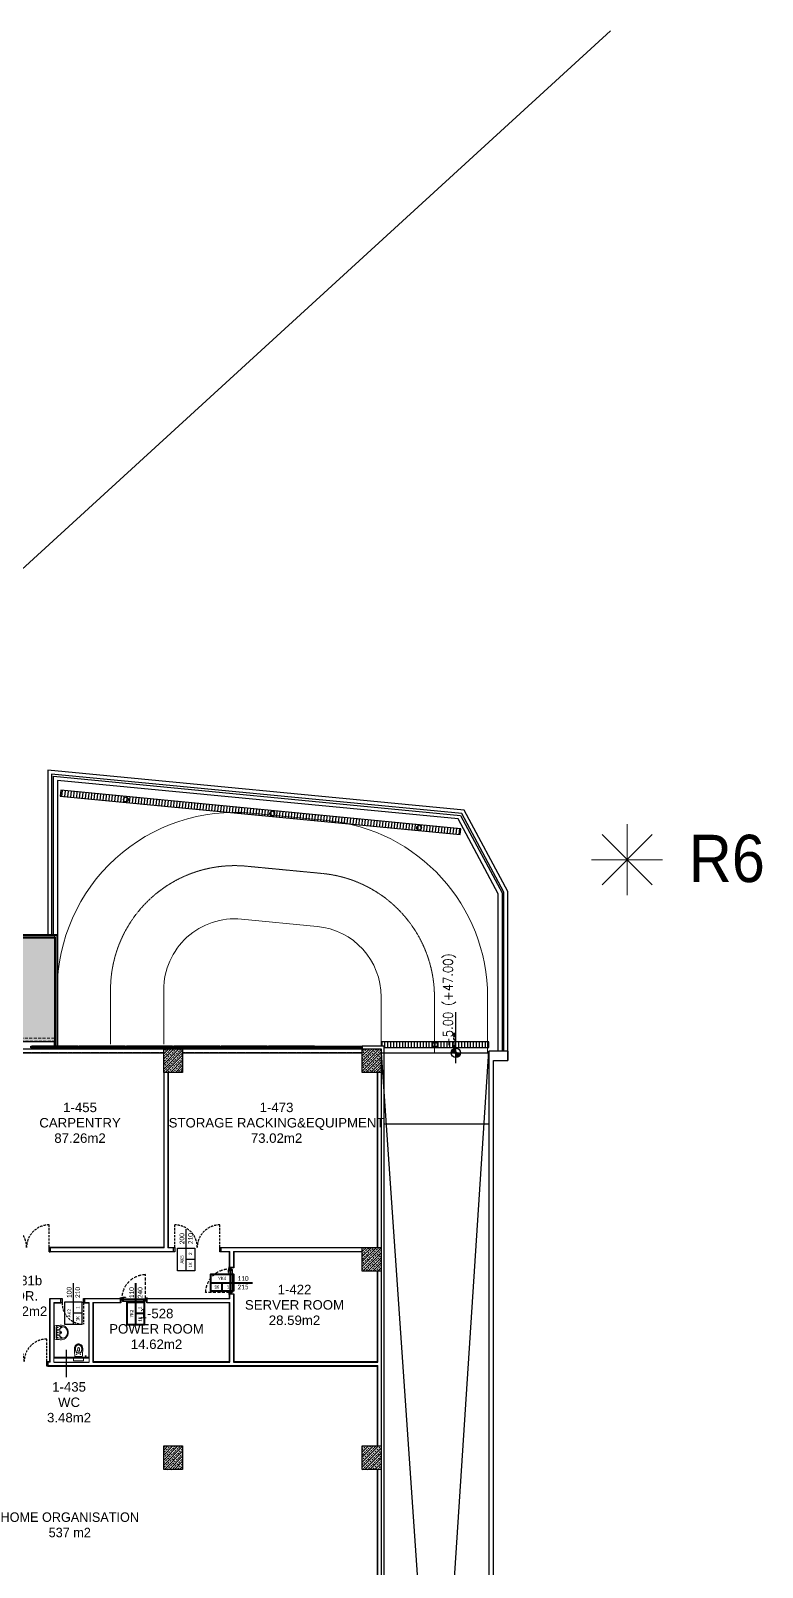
# Model space of a CAD drawing. Header units: metres. Extents: x -11418 to 773, y -8631 to 3561.
# Drawn here: x -2321 to 773, y -2939 to 3561 of the extents above; entities that cross this region are included whole.
import ezdxf
from ezdxf.enums import TextEntityAlignment as Align

# ---------------------------------------------------------------- set-up
doc = ezdxf.new("R2010")
doc.units = ezdxf.units.M
doc.header["$LTSCALE"] = 0.01
doc.header["$MEASUREMENT"] = 0
doc.linetypes.add('HIDDEN', pattern=[9.525, 6.35, -3.175])
doc.linetypes.add('HIDDEN2', pattern=[0.1875, 0.125, -0.0625])
doc.layers.get('0').update_dxf_attribs({"color": 30, "lineweight": 0})
for name, color, linetype, lineweight in [('Ag-040', 2, 'Continuous', 20), ('AG-DOOR-NOTATION-FIRE', 1, 'Continuous', 40), ('AG-ELEV-03', 9, 'Continuous', 20), ('AG-FURNITURE', 9, 'Continuous', 9), ('AG-Notation_Slope', 255, 'Continuous', 9), ('AG-Steel-Hidden', 197, 'HIDDEN2', 20), ('AG-Wall', 4, 'Continuous', 20), ('AG-WALL-GYP-GREEN', 83, 'Continuous', 20), ('AI-040', 2, 'Continuous', 20), ('AI-040 @ 250', 2, 'Continuous', 20), ('Cephe Duvarı', 3, 'Continuous', 30), ('R6', 4, 'Continuous', 0)]:
    doc.layers.add(name, color=color, linetype=linetype, lineweight=lineweight)
for name, color, linetype in [('AG-DOOR', 2, 'Continuous'), ('AG-DOOR-NOTATION-WOODDEN', 60, 'Continuous'), ('AG-DOOR-OPENING', 9, 'HIDDEN'), ('AG-ELEV-02', 152, 'Continuous'), ('AG-HATCH', 9, 'Continuous'), ('AG-HIDDEN', 9, 'HIDDEN'), ('AG-PLASTER', 73, 'Continuous'), ('AG-STAIR', 3, 'Continuous'), ('AI-120', 4, 'Continuous'), ('AR-02', 152, 'Continuous'), ('AR-STEEL', 122, 'Continuous'), ('GOR2', 152, 'Continuous'), ('V-0_Hatch_Concrete', 252, 'Continuous'), ('V-0_Notation_Level_200', 2, 'Continuous'), ('V-0_Notation_Level_200 @ 1', 2, 'Continuous'), ('V-0_Notation_Level_200 @ 10', 2, 'Continuous'), ('V-0_Notation_Level_200 @ 50', 2, 'Continuous'), ('V-2_Column', 160, 'Continuous'), ('V-2_Stair', 100, 'Continuous')]:
    doc.layers.add(name, color=color, linetype=linetype)
doc.styles.add('ARIAL', font='arial.ttf', dxfattribs={"width": 0.9})
doc.styles.add('ARIAL-ING', font='arial.ttf')
doc.styles.add('CALIBRI LIGHT', font='calibril.ttf')
doc.styles.add('IIS IKEA SANS', font='')
doc.styles.add('KOT', font='simplex.shx', dxfattribs={"width": 0.9})
doc.styles.get('IIS IKEA SANS').set_extended_font_data('IKEA Sans')

# ---------------------------------------------------------------- blocks, each defined once
blk = doc.blocks.new('150714_ARSA$0$KOLON 80X120')
at = {"layer": 'V-0_Hatch_Concrete'}
h = blk.add_hatch(dxfattribs=at)
h.set_pattern_fill('ANSI33', color=256, scale=60)
h.set_pattern_definition([(45, (-19036.79, -4512.143), (-10.606602, 10.606602), []), (45, (-19026.183, -4512.143), (-10.606602, 10.606602), [7.5, -3.75])])
h.paths.add_polyline_path([(0, 100), (80, 100), (80, 0), (0, 0)])
at = {"layer": 'V-2_Column'}
blk.add_lwpolyline([(0, 100), (80, 100), (80, 0), (0, 0), (0, 100)], dxfattribs=at)
blk = doc.blocks.new('*U23')
h = blk.add_hatch(color=256)
h.paths.add_polyline_path([(0, 0), (248, 0, 0.414214), (0, 248)])
h.paths.add_polyline_path([(0, -248), (0, 0), (-248, 0, 0.414214)])
for p, q in [((-547, 0), (2149, 0)), ((0, 503), (0, -536))]:
    blk.add_line(p, q)
blk.add_circle((0, 0), 248)
at = {"style": 'KOT', "width": 0.9}
blk.add_attdef('BITMIS-KOT', text='', height=400, dxfattribs=at).set_placement((319, 15), align=Align.BOTTOM_LEFT)
blk.add_attdef('KABA-KOT', text='', height=400, dxfattribs=at).set_placement((314, -177), align=Align.TOP_LEFT)
blk = doc.blocks.new('*U110')
at = {"layer": 'V-0_Notation_Level_200 @ 1'}
ref = blk.add_blockref('*U23', (-522.7, -762.9), dxfattribs=dict(at, xscale=0.0016, yscale=0.0016, zscale=0.0016, rotation=90))
ref.add_attrib('BITMIS-KOT', '-5.00 (+47.00)', dxfattribs={"layer": '0', "height": 0.8, "rotation": 90, "style": 'KOT', "width": 0.9}).set_placement((-522.7, -762.4), align=Align.BOTTOM_LEFT)
at = {"layer": 'V-0_Notation_Level_200 @ 10'}
ref = blk.add_blockref('*U23', (-522.7, -762.9), dxfattribs=dict(at, xscale=0.016, yscale=0.016, zscale=0.016, rotation=90))
ref.add_attrib('BITMIS-KOT', '-5.00 (+47.00)', dxfattribs={"layer": '0', "height": 8, "rotation": 90, "style": 'KOT', "width": 0.9}).set_placement((-522.9, -757.8), align=Align.BOTTOM_LEFT)
at = {"layer": 'V-0_Notation_Level_200 @ 50'}
ref = blk.add_blockref('*U23', (-522.7, -762.9), dxfattribs=dict(at, xscale=0.08, yscale=0.08, zscale=0.08, rotation=90))
ref.add_attrib('BITMIS-KOT', '-5.00 (+47.00)', dxfattribs={"layer": '0', "height": 40, "rotation": 90, "style": 'KOT', "width": 0.9}).set_placement((-523.9, -737.3), align=Align.BOTTOM_LEFT)
blk = doc.blocks.new('*U13')
at = {"style": 'ARIAL'}
for tag, p in [('NO', (1.68, 0.8)), ('MAHAL', (1.68, -1.8)), ('ALAN', (1.68, -4.4))]:
    blk.add_attdef(tag, text='', height=1.6, dxfattribs=at).set_placement(p, align=Align.MIDDLE_CENTER)
blk = doc.blocks.new('*U45')
for points in [[(2200, 0), (0, 0)], [(1600, -450), (1600, 0)]]:
    blk.add_lwpolyline(points)
blk.add_lwpolyline([(1000, -450), (2200, -450), (2200, 450), (1000, 450)], close=True)
at = {"style": 'CALIBRI LIGHT'}
for tag, height, p in [('GENİŞLİK', 250, (500, 225)), ('BULUNDUĞU.KAT', 175, (1600, 225)), ('YÜKSEKLİK', 250, (500, -225)), ('KAPI.KODU', 175, (1300, -225)), ('KATTAKİ.SAYISI', 175, (1900, -225))]:
    blk.add_attdef(tag, text='', height=height, dxfattribs=at).set_placement(p, align=Align.MIDDLE_CENTER)
blk = doc.blocks.new('KAPI-100')
at = {"layer": 'AG-DOOR', "ltscale": 0.3}
for points in [[(2, 0), (2, -5), (-17, -5), (-17, 0)], [(2, -95), (2, -100), (-17, -100), (-17, -95)]]:
    blk.add_lwpolyline(points, close=True, dxfattribs=at)
at = {"layer": 'AG-DOOR-OPENING', "ltscale": 150}
blk.add_lwpolyline([(2, -5), (92, -5)], dxfattribs=at)
blk.add_arc((2, -5), 90, 270, 360, dxfattribs=at)
blk = doc.blocks.new('KAPI-200')
at = {"layer": 'AG-DOOR', "ltscale": 0.3}
for points in [[(5, 0), (0, 0), (0, 19), (5, 19)], [(200, 0), (195, 0), (195, 19), (200, 19)]]:
    blk.add_lwpolyline(points, close=True, dxfattribs=at)
at = {"layer": 'AG-DOOR-OPENING', "ltscale": 150}
for points in [[(5, 19), (5, 114, -0.414214), (100, 19)], [(195, 19), (195, 114, 0.414214), (100, 19)]]:
    blk.add_lwpolyline(points, format="xyb", dxfattribs=at)
blk = doc.blocks.new('A$C32196F0F')
at = {"color": 122}
for p, q in [((11, 3.5), (10.5, 3.5)), ((10.5, 3.5), (10.5, 0.3)), ((15.2, 0), (10.8, 0)), ((11, 6.5), (11, 7.5)), ((15, 6.5), (15, 7.5)), ((15.5, 3.5), (15, 3.5)), ((15.5, 3.5), (15.5, 0.3)), ((15.5, 3), (101.5, 3)), ((15.5, 0.5), (101.5, 0.5)), ((101.5, 3.5), (102, 3.5)), ((101.5, 3.5), (101.5, 0.3)), ((101.8, 0), (106.2, 0)), ((102, 6.5), (102, 7.5)), ((106, 6.5), (106, 7.5)), ((106, 3.5), (106.5, 3.5)), ((106.5, 3.5), (106.5, 0.3))]:
    blk.add_line(p, q, dxfattribs=at)
at = {"linetype": 'HIDDEN2'}
for p, q in [((109.9, 12.8), (107.4, 12.8)), ((108.7, 11.6), (108.7, 14.1))]:
    blk.add_line(p, q, dxfattribs=at)
at = {"color": 122}
for points in [[(7, 4.3), (7, 13.8, 0.414214), (6.8, 14), (0.2, 14, 0.414214), (0, 13.8), (0, 12.5), (0.1, 12.5), (0.1, 13.8, -0.414214), (0.2, 13.9), (6.8, 13.9, -0.414214), (6.8, 13.8), (6.8, 4.3), (6.8, 4.3, -0.414214), (6.7, 4.2), (3.5, 4.2), (3.5, 4.2), (3.5, 4), (6.7, 4, 0.414214), (7, 4.3)], [(110, 4.3), (110, 13.8, -0.414214), (110.2, 14), (116.8, 14, -0.414214), (117, 13.8), (117, 12.5), (116.8, 12.5), (116.8, 13.8, 0.414214), (116.8, 13.9), (110.2, 13.9, 0.414214), (110.1, 13.8), (110.1, 4.3), (110.1, 4.3, 0.414214), (110.3, 4.2), (113.5, 4.2), (113.5, 4.2), (113.5, 4), (110.3, 4, -0.414214), (110, 4.3)]]:
    blk.add_lwpolyline(points, format="xyb", dxfattribs=at)
blk.add_lwpolyline([(110, 7.5), (7, 7.5), (7, 11.5), (110, 11.5)], close=True)
for points in [[(15, 6.5), (11, 6.5), (11, 1.5), (15, 1.5)], [(102, 6.5), (106, 6.5), (106, 1.5), (102, 1.5)]]:
    blk.add_lwpolyline(points, close=True, dxfattribs=at)
at = {"color": 253}
blk.add_lwpolyline([(12.2, 12), (12.2, 14.9, -0.414214), (15.2, 17.9), (23.7, 17.4, -0.502224), (24.2, 16.7), (23.9, 15.9), (23.9, 15.9), (15.2, 15.4, 0.414214), (14.2, 14.4), (14.2, 12)], format="xyb", dxfattribs=at)
at = {"linetype": 'HIDDEN2'}
for radius in [0.75, 0.5]:
    blk.add_circle((108.7, 12.8), radius, dxfattribs=at)
at = {"color": 122}
for centre, start, end in [((10.8, 0.3), 179.99999, 269.99999), ((15.2, 0.3), 269.99999, 359.99999), ((101.8, 0.3), 179.99999, 269.99999), ((106.2, 0.3), 269.99999, 359.99999)]:
    blk.add_arc(centre, 0.3, start, end, dxfattribs=at)
at = {"layer": 'AG-DOOR-OPENING', "color": 9, "linetype": 'HIDDEN', "ltscale": 200}
blk.add_line((108.7, 12.8), (108.7, 113.2), dxfattribs=at)
blk.add_arc((111.2, 9.8), 103.4, 91.38686, 179.17832, dxfattribs=at)
blk = doc.blocks.new('gomme-klozet')
for p, q in [((35, 306), (15, 306)), ((35, 296), (15, 296)), ((20, -156), (20, 158)), ((28, -156), (28, 158)), ((253, 1), (253, 12)), ((253, 1), (253, -11)), ((284, 42), (369, 40)), ((403, 5), (403, 1)), ((403, 1), (403, 5)), ((403, 1), (403, -3)), ((403, -3), (403, 1)), ((284, -41), (369, -38))]:
    blk.add_line(p, q)
for points in [[(-152, 211), (-152, -209), (-42, -209), (-42, 211)], [(0, 326), (0, 276), (15, 276), (15, 326)], [(35, 326), (35, 276), (50, 276), (50, 326)]]:
    blk.add_lwpolyline(points, close=True)
for centre, radius, start, end in [((453, -4824), 5000, 91.03182, 95.19398), ((120, 78), 7.5, 90, 270), ((120, 78), 7.5, 270, 90), ((290, 1), 130, 110.57991, 180), ((290, 1), 130, 180, 249.42009), ((289, 12), 110, 103.19326, 185.68241), ((289, -10), 110, 174.31759, 256.80674), ((350, -158), 300, 80.87192, 110.57991), ((283, 12), 30, 88.293, 180), ((350, -158), 290, 80.87192, 107.12731), ((373, -14), 190, 22.02431, 93.1129), ((368, 5), 35, 0, 88.293), ((373, -14), 144, 22.02431, 80.87192), ((373, -14), 154, 22.02431, 80.87192), ((410, 1), 104, 0, 22.02431), ((410, 1), 104, 337.97569, 0), ((410, 1), 114, 0, 22.02431), ((410, 1), 114, 337.97569, 0), ((410, 1), 150, 0, 22.02431), ((410, 1), 150, 337.97569, 0), ((453, 4825), 5000, 264.80602, 268.96818), ((120, -77), 7.5, 90, 270), ((120, -77), 7.5, 270, 90), ((350, 160), 300, 249.42009, 279.12808), ((283, -11), 30, 180, 271.707), ((350, 160), 290, 252.87269, 279.12808), ((373, 16), 190, 266.8871, 337.97569), ((368, -3), 35, 271.707, 0), ((373, 16), 144, 279.12808, 337.97569), ((373, 16), 154, 279.12808, 337.97569)]:
    blk.add_arc(centre, radius, start, end)
at = {"layer": 'AR-STEEL'}
for points in [[(-22, 251), (-42, 251), (-42, 211), (-22, 211)], [(-22, 251), (-42, 251), (-42, 211), (-22, 211)], [(-25, 249), (-41, 249), (-41, 213), (-25, 213)], [(-25, 249), (-41, 249), (-41, 213), (-25, 213)], [(-22, -209), (-42, -209), (-42, -249), (-22, -249)], [(-22, -209), (-42, -209), (-42, -249), (-22, -249)], [(-25, -211), (-41, -211), (-41, -247), (-25, -247)], [(-25, -211), (-41, -211), (-41, -247), (-25, -247)]]:
    blk.add_lwpolyline(points, close=True, dxfattribs=at)
blk = doc.blocks.new('A$C43686071')
for p, q in [((54, 61), (38.8, 61)), ((54, 1), (38.8, 1)), ((49.5, 54.6), (49.5, 16))]:
    blk.add_line(p, q)
for points in [[(51, 7.3), (49.5, 7.3), (49.5, 6.1, -1.989975), (49.5, 55.8), (49.5, 54.6), (51, 54.6)], [(9.6, 12.9, 0.69845), (36, 22.6), (36, 39.4, 0.69845), (9.6, 49.1, 0.366646), (9.6, 12.9)]]:
    blk.add_lwpolyline(points, format="xyb", close=True)
for points in [[(29.7, 51.6, -0.361215), (32.3, 51.6, 0.349763), (45.5, 42.7, 0.574856), (48.9, 49.1, 0.271647), (19.2, 54.2, 0.271647)], [(29.7, 10.3, 0.361215), (32.3, 10.4, -0.349763), (45.5, 19.3, -0.574856), (48.9, 12.8, -0.271647), (19.2, 7.7, -0.271647)]]:
    blk.add_lwpolyline(points, format="xyb")
for centre, radius in [((31.5, 31), 3.75), ((31.5, 31), 2.25), ((43.3, 41), 1.5), ((43.3, 21), 1.5), ((44.2, 31), 1.75)]:
    blk.add_circle(centre, radius)
blk = doc.blocks.new('FAGDFS')
at = {"color": 3}
for p, q in [((-15, 207), (-15, 4622)), ((15, 207), (15, 4622)), ((-35, 207), (-35, 187)), ((-35, 207), (35, 207)), ((-35, 187), (35, 187)), ((35, 207), (35, 187))]:
    blk.add_line(p, q, dxfattribs=at)
for points in [[(-12, 85), (-27, 85), (-27, 187), (-12, 187)], [(10, 165), (10, 0), (-10, 0), (-10, 165)], [(12, 85), (27, 85), (27, 187), (12, 187)]]:
    blk.add_lwpolyline(points, close=True, dxfattribs=at)
blk = doc.blocks.new('SACAK')
at = {"layer": 'AG-HATCH', "true_color": 0x303030}
h = blk.add_hatch(dxfattribs=at)
h.set_pattern_fill('ACAD_ISO07W100', color=250, scale=5, angle=45, style=0)
h.set_pattern_definition([(45, (2208.435, 745.879), (-17.67767, 17.67767), [2.5, -15])])
h.paths.add_polyline_path([(-938.5, 291.5), (-938.5, 31.2), (-11.8, 31.2), (-11.8, 468.2), (-3621.6, 468.2), (-4378.6, 31.2), (-1171.5, 31.2), (-1171.5, 291.5)])
at = {"layer": 'AG-ELEV-02'}
for p, q in [((-3625.3, 481.8), (-4439.8, 11.5)), ((-3624.9, 480.4), (-4437.1, 11.5)), ((-3624.7, 479.7), (-4435.7, 11.5)), ((-3622.8, 472.4), (-3709.1, 422.6)), ((-3622.5, 471.5), (-3708.2, 422.1)), ((1.8, 481.8), (-3625.3, 481.8)), ((0.4, 480.4), (-3624.9, 480.4)), ((-0.3, 479.7), (-3624.7, 479.7)), ((-2871.9, 472.4), (-3622.8, 472.4)), ((-2872.8, 471.5), (-3622.5, 471.5)), ((-2871.9, 472.4), (-2872.8, 471.5)), ((-2872.8, 465.2), (-2872.8, 471.5)), ((-2871.9, 465.2), (-2871.9, 472.4)), ((-2031.4, 472.4), (-2869.1, 472.4)), ((-2869.1, 472.4), (-2868.2, 471.5)), ((-2869.1, 465.2), (-2869.1, 472.4)), ((-2032.3, 471.5), (-2868.2, 471.5)), ((-2868.2, 465.2), (-2868.2, 471.5)), ((-2031.4, 472.4), (-2032.3, 471.5)), ((-2032.3, 465.2), (-2032.3, 471.5)), ((-2031.4, 465.2), (-2031.4, 472.4)), ((-1191.4, 472.4), (-2028.6, 472.4)), ((-2028.6, 472.4), (-2027.7, 471.5)), ((-2028.6, 465.2), (-2028.6, 472.4)), ((-1192.3, 471.5), (-2027.7, 471.5)), ((-2027.7, 465.2), (-2027.7, 471.5)), ((-1191.4, 472.4), (-1192.3, 471.5)), ((-1192.3, 465.2), (-1192.3, 471.5)), ((-1191.4, 465.2), (-1191.4, 472.4)), ((-351.4, 472.4), (-1188.6, 472.4)), ((-1188.6, 472.4), (-1187.7, 471.5)), ((-1188.6, 465.2), (-1188.6, 472.4)), ((-352.3, 471.5), (-1187.7, 471.5)), ((-1187.7, 465.2), (-1187.7, 471.5)), ((-351.4, 472.4), (-352.3, 471.5)), ((-352.3, 465.2), (-352.3, 471.5)), ((-351.4, 465.2), (-351.4, 472.4)), ((-7.6, 472.4), (-348.6, 472.4)), ((-348.6, 472.4), (-347.7, 471.5)), ((-348.6, 465.2), (-348.6, 472.4)), ((-8.5, 471.5), (-347.7, 471.5)), ((-347.7, 465.2), (-347.7, 471.5)), ((-7.6, 472.4), (-8.5, 471.5)), ((-8.5, 11.5), (-8.5, 471.5)), ((-7.6, 11.5), (-7.6, 472.4)), ((-0.3, 11.5), (-0.3, 479.7)), ((1.8, 481.8), (0.4, 480.4)), ((0.4, 11.5), (0.4, 480.4)), ((1.8, 11.5), (1.8, 481.8)), ((-3711.9, 421), (-4421.1, 11.5)), ((-3712.8, 419.4), (-4419.3, 11.5)), ((-3712.8, 412.7), (-3712.8, 419.4)), ((-3711.9, 412.7), (-3711.9, 421)), ((-3709.1, 412.7), (-3709.1, 422.6)), ((-3708.2, 412.7), (-3708.2, 422.1))]:
    blk.add_line(p, q, dxfattribs=at)
at = {"layer": 'AG-ELEV-02', "ltscale": 5}
blk.add_line((0, 8.5), (0, 480), dxfattribs=at)
at = {"layer": 'AG-ELEV-03'}
for p, q in [((-3621.6, 468.2), (-3704.9, 420.2)), ((-3621.6, 468.2), (-3622.5, 471.5)), ((-2876.1, 468.2), (-3621.6, 468.2)), ((-2876.1, 468.2), (-2872.8, 471.5)), ((-2876.1, 451.3), (-2876.1, 468.2)), ((-2864.9, 468.2), (-2868.2, 471.5)), ((-2035.6, 468.2), (-2864.9, 468.2)), ((-2864.9, 451.3), (-2864.9, 468.2)), ((-2035.6, 468.2), (-2032.3, 471.5)), ((-2035.6, 451.3), (-2035.6, 468.2)), ((-2024.4, 468.2), (-2027.7, 471.5)), ((-1195.6, 468.2), (-2024.4, 468.2)), ((-2024.4, 451.3), (-2024.4, 468.2)), ((-1195.6, 468.2), (-1192.3, 471.5)), ((-1195.6, 451.3), (-1195.6, 468.2)), ((-1184.4, 468.2), (-1187.7, 471.5)), ((-355.6, 468.2), (-1184.4, 468.2)), ((-1184.4, 451.3), (-1184.4, 468.2)), ((-355.6, 468.2), (-352.3, 471.5)), ((-355.6, 451.3), (-355.6, 468.2)), ((-344.4, 468.2), (-347.7, 471.5)), ((-344.4, 451.3), (-344.4, 468.2)), ((-11.8, 468.2), (-344.4, 468.2)), ((-11.8, 468.2), (-8.5, 471.5)), ((-11.8, 11.5), (-11.8, 468.2)), ((-3716.1, 413.7), (-4412.7, 11.5)), ((-3716.1, 413.7), (-3712.8, 419.4)), ((-3716.1, 398.8), (-3716.1, 413.7)), ((-3716.1, 398.8), (-3712, 398.8)), ((-3704.9, 398.8), (-3709, 398.8)), ((-3704.9, 420.2), (-3708.2, 422.1)), ((-3704.9, 398.8), (-3704.9, 420.2)), ((-2876.1, 451.3), (-2872, 451.3)), ((-2864.9, 451.3), (-2869, 451.3)), ((-2035.6, 451.3), (-2031.5, 451.3)), ((-2024.4, 451.3), (-2028.5, 451.3)), ((-1195.6, 451.3), (-1191.5, 451.3)), ((-1184.4, 451.3), (-1188.5, 451.3)), ((-355.6, 451.3), (-351.5, 451.3)), ((-344.4, 451.3), (-348.5, 451.3)), ((-2038, 29.3), (-4381.8, 29.3)), ((-1171.5, 31.2), (-4378.6, 31.2)), ((-1182, 29.3), (-2038, 29.3)), ((-1171.5, 29.3), (-1182, 29.3)), ((-11.8, 31.2), (-938.5, 31.2)), ((-358, 29.3), (-938.5, 29.3)), ((-13.7, 29.3), (-358, 29.3)), ((-13.7, 29.3), (-11.8, 31.2)), ((-13.7, 11.5), (-13.7, 29.3))]:
    blk.add_line(p, q, dxfattribs=at)
at = {"layer": 'AG-Notation_Slope', "ltscale": 0.3}
for points in [[(-3409.7, 331.1), (-3409.7, 255.8), (-3407.7, 256.6), (-3409.7, 253), (-3411.6, 256.6), (-3409.7, 255.8)], [(-2983.8, 331.1), (-2983.8, 255.8), (-2981.9, 256.6), (-2983.8, 253), (-2985.7, 256.6), (-2983.8, 255.8)], [(-2536, 331.1), (-2536, 255.8), (-2534.1, 256.6), (-2536, 253), (-2538, 256.6), (-2536, 255.8)], [(-1929.4, 331.1), (-1929.4, 255.8), (-1927.5, 256.6), (-1929.4, 253), (-1931.4, 256.6), (-1929.4, 255.8)], [(-1521.3, 331.1), (-1521.3, 255.8), (-1519.3, 256.6), (-1521.3, 253), (-1523.2, 256.6), (-1521.3, 255.8)], [(-648.9, 331.1), (-648.9, 255.8), (-647, 256.6), (-648.9, 253), (-650.9, 256.6), (-648.9, 255.8)]]:
    blk.add_lwpolyline(points, dxfattribs=at)
at = {"layer": 'AG-Steel-Hidden', "ltscale": 10000}
for p, q in [((-3624.8, 480), (-4436.3, 11.5)), ((-3506.2, 480), (-3624.8, 480)), ((-3506.2, 480), (-3506.2, 467.6))]:
    blk.add_line(p, q, dxfattribs=at)
for points in [[(-3506.2, 467.6), (-3621.5, 467.6), (-3703.8, 420.1)], [(-3493.8, 480), (-3296.2, 480), (-3296.2, 467.6), (-3493.8, 467.6), (-3493.8, 480)], [(-3283.8, 480), (-3086.2, 480), (-3086.2, 467.6), (-3283.8, 467.6), (-3283.8, 480)], [(-3073.8, 480), (-2876.2, 480), (-2876.2, 467.6), (-3073.8, 467.6), (-3073.8, 480)], [(-2876.2, 0), (-2863.8, 0), (-2863.8, 480), (-2876.2, 480), (-2876.2, 0)], [(-2863.8, 480), (-2666.2, 480), (-2666.2, 467.6), (-2863.8, 467.6), (-2863.8, 480)], [(-2653.8, 480), (-2456.2, 480), (-2456.2, 467.6), (-2653.8, 467.6), (-2653.8, 480)], [(-2443.8, 480), (-2246.2, 480), (-2246.2, 467.6), (-2443.8, 467.6), (-2443.8, 480)], [(-2233.8, 480), (-2036.2, 480), (-2036.2, 467.6), (-2233.8, 467.6), (-2233.8, 480)], [(-2023.8, 0), (-2036.2, 0), (-2036.2, 480), (-2023.8, 480), (-2023.8, 0)], [(-1826.2, 480), (-2023.8, 480), (-2023.8, 467.6), (-1826.2, 467.6), (-1826.2, 480)], [(-1616.2, 480), (-1813.8, 480), (-1813.8, 467.6), (-1616.2, 467.6), (-1616.2, 480)], [(-1406.2, 480), (-1603.8, 480), (-1603.8, 467.6), (-1406.2, 467.6), (-1406.2, 480)], [(-1196.2, 480), (-1393.8, 480), (-1393.8, 467.6), (-1196.2, 467.6), (-1196.2, 480)], [(-1183.8, 0), (-1196.2, 0), (-1196.2, 480), (-1183.8, 480), (-1183.8, 0)], [(-986.2, 480), (-1183.8, 480), (-1183.8, 467.6), (-986.2, 467.6), (-986.2, 480)], [(-776.2, 480), (-973.8, 480), (-973.8, 467.6), (-776.2, 467.6), (-776.2, 480)], [(-566.2, 480), (-763.8, 480), (-763.8, 467.6), (-566.2, 467.6), (-566.2, 480)], [(-356.2, 480), (-553.8, 480), (-553.8, 467.6), (-356.2, 467.6), (-356.2, 480)], [(-343.8, 0), (-356.2, 0), (-356.2, 480), (-343.8, 480), (-343.8, 0)], [(-184.3, 480), (-343.8, 480), (-343.8, 467.6), (-184.3, 467.6), (-184.3, 480)], [(-12.4, 480), (-171.9, 480), (-171.9, 467.6), (-12.4, 467.6), (-12.4, 480)], [(0, 0), (-12.4, 0), (-12.4, 480), (0, 480), (0, 0)], [(-3716.2, 412.9), (-3913.8, 298.8)], [(-3926.2, 291.7), (-4123.8, 177.6)], [(-4136.2, 170.4), (-4333.8, 56.3)], [(-4346.2, 49.2), (-4430.1, 0.8)], [(-4353.6, 44.9), (-4346.2, 44.9), (-4346.2, 32.5), (-4375.1, 32.5)], [(-4333.8, 44.9), (-4136.2, 44.9), (-4136.2, 32.5), (-4333.8, 32.5), (-4333.8, 44.9)], [(-4123.8, 44.9), (-3926.2, 44.9), (-3926.2, 32.5), (-4123.8, 32.5), (-4123.8, 44.9)], [(-3913.8, 44.9), (-3716.2, 44.9), (-3716.2, 32.5), (-3913.8, 32.5), (-3913.8, 44.9)], [(-3703.8, 44.9), (-3506.2, 44.9), (-3506.2, 32.5), (-3703.8, 32.5), (-3703.8, 44.9)], [(-3493.8, 44.9), (-3296.2, 44.9), (-3296.2, 32.5), (-3493.8, 32.5), (-3493.8, 44.9)], [(-3283.8, 44.9), (-3086.2, 44.9), (-3086.2, 32.5), (-3283.8, 32.5), (-3283.8, 44.9)], [(-3073.8, 44.9), (-2876.2, 44.9), (-2876.2, 32.5), (-3073.8, 32.5), (-3073.8, 44.9)], [(-2863.8, 44.9), (-2666.2, 44.9), (-2666.2, 32.5), (-2863.8, 32.5), (-2863.8, 44.9)], [(-2653.8, 44.9), (-2456.2, 44.9), (-2456.2, 32.5), (-2653.8, 32.5), (-2653.8, 44.9)], [(-2443.8, 44.9), (-2246.2, 44.9), (-2246.2, 32.5), (-2443.8, 32.5), (-2443.8, 44.9)], [(-2233.8, 44.9), (-2036.2, 44.9), (-2036.2, 32.5), (-2233.8, 32.5), (-2233.8, 44.9)], [(-1826.2, 44.9), (-2023.8, 44.9), (-2023.8, 32.5), (-1826.2, 32.5), (-1826.2, 44.9)], [(-1616.2, 44.9), (-1813.8, 44.9), (-1813.8, 32.5), (-1616.2, 32.5), (-1616.2, 44.9)], [(-1406.2, 44.9), (-1603.8, 44.9), (-1603.8, 32.5), (-1406.2, 32.5), (-1406.2, 44.9)], [(-1196.2, 44.9), (-1393.8, 44.9), (-1393.8, 32.5), (-1196.2, 32.5), (-1196.2, 44.9)], [(-1160, 44.9), (-1183.8, 44.9), (-1183.8, 32.5), (-1160, 32.5), (-1160, 44.9)], [(-776.2, 44.9), (-950, 44.9), (-950, 32.5), (-776.2, 32.5), (-776.2, 44.9)], [(-566.2, 44.9), (-763.8, 44.9), (-763.8, 32.5), (-566.2, 32.5), (-566.2, 44.9)], [(-356.2, 44.9), (-553.8, 44.9), (-553.8, 32.5), (-356.2, 32.5), (-356.2, 44.9)], [(-184.3, 44.9), (-343.8, 44.9), (-343.8, 32.5), (-184.3, 32.5), (-184.3, 44.9)], [(-12.4, 44.9), (-171.9, 44.9), (-171.9, 32.5), (-12.4, 32.5), (-12.4, 44.9)]]:
    blk.add_lwpolyline(points, dxfattribs=at)
for points in [[(-3506.2, 32.5), (-3493.8, 32.5), (-3493.8, 480), (-3506.2, 480)], [(-3296.2, 32.5), (-3283.8, 32.5), (-3283.8, 480), (-3296.2, 480)], [(-3086.2, 32.5), (-3073.8, 32.5), (-3073.8, 480), (-3086.2, 480)], [(-2666.2, 32.5), (-2653.8, 32.5), (-2653.8, 480), (-2666.2, 480)], [(-2456.2, 32.5), (-2443.8, 32.5), (-2443.8, 480), (-2456.2, 480)], [(-2246.2, 32.5), (-2233.8, 32.5), (-2233.8, 480), (-2246.2, 480)], [(-1813.8, 32.5), (-1826.2, 32.5), (-1826.2, 480), (-1813.8, 480)], [(-1603.8, 32.5), (-1616.2, 32.5), (-1616.2, 480), (-1603.8, 480)], [(-1393.8, 32.5), (-1406.2, 32.5), (-1406.2, 480), (-1393.8, 480)], [(-973.8, 280), (-986.2, 280), (-986.2, 480), (-973.8, 480)], [(-763.8, 32.5), (-776.2, 32.5), (-776.2, 480), (-763.8, 480)], [(-553.8, 32.5), (-566.2, 32.5), (-566.2, 480), (-553.8, 480)], [(-171.9, 32.5), (-184.3, 32.5), (-184.3, 480), (-171.9, 480)], [(-3716.2, 0), (-3703.8, 0), (-3703.8, 434.4), (-3716.2, 427.2)], [(-3926.2, 32.5), (-3913.8, 32.5), (-3913.8, 313.2), (-3926.2, 306)], [(-4136.2, 32.5), (-4123.8, 32.5), (-4123.8, 191.9), (-4136.2, 184.7)], [(-4346.2, 0), (-4333.8, 0), (-4333.8, 70.7), (-4346.2, 63.5)], [(-2880.3, -1), (-2880.3, 0), (-2859.7, 0), (-2859.7, -1)], [(-2040.3, -1), (-2040.3, 0), (-2019.7, 0), (-2019.7, -1)], [(-1200.3, -1), (-1200.3, 0), (-1179.7, 0), (-1179.7, -1)], [(-360.3, -1), (-360.3, 0), (-339.7, 0), (-339.7, -1)], [(-3720.3, -1), (-3720.3, 0), (-3699.7, 0), (-3699.7, -1)]]:
    blk.add_lwpolyline(points, close=True, dxfattribs=at)
for points in [[(-3716.8, -1), (-3717.8, -1), (-3717.8, -10.3, 1), (-3716.8, -10.3)], [(-3703.2, -1), (-3702.2, -1), (-3702.2, -10.3, -1), (-3703.2, -10.3)], [(-2876.8, -1), (-2877.8, -1), (-2877.8, -10.3, 1), (-2876.8, -10.3)], [(-2863.2, -1), (-2862.2, -1), (-2862.2, -10.3, -1), (-2863.2, -10.3)], [(-2036.8, -1), (-2037.8, -1), (-2037.8, -10.3, 1), (-2036.8, -10.3)], [(-2023.2, -1), (-2022.2, -1), (-2022.2, -10.3, -1), (-2023.2, -10.3)], [(-1196.8, -1), (-1197.8, -1), (-1197.8, -10.3, 1), (-1196.8, -10.3)], [(-1183.2, -1), (-1182.2, -1), (-1182.2, -10.3, -1), (-1183.2, -10.3)], [(-356.8, -1), (-357.8, -1), (-357.8, -10.3, 1), (-356.8, -10.3)], [(-343.2, -1), (-342.2, -1), (-342.2, -10.3, -1), (-343.2, -10.3)]]:
    blk.add_lwpolyline(points, format="xyb", close=True, dxfattribs=at)
at = {"layer": 'AG-ELEV-02', "color": 3, "xscale": 0.1, "yscale": 0.1, "zscale": 0.1, "rotation": 180}
for p in [(-2870.5, 473.7), (-2030, 473.7), (-1190, 473.7), (-350, 473.7)]:
    blk.add_blockref('FAGDFS', p, dxfattribs=at)
blk = doc.blocks.new('A$C60D5476E')
at = {"layer": 'AG-ELEV-02', "ltscale": 2.5}
h = blk.add_hatch(dxfattribs=at)
h.set_pattern_fill('ANSI31', color=256, scale=1000, angle=-50.48605)
h.set_pattern_definition([(354.51395, (16712.23, -9671.01), (11.9504, 124.42744), [])])
h.paths.add_polyline_path([(11364, 12664), (9739, -4258), (9988, -4282), (11613, 12640)])
h = blk.add_hatch(dxfattribs=at)
h.set_pattern_fill('ANSI31', color=256, scale=1000, angle=-45)
h.set_pattern_definition([(9e-15, (8186.57, -22898.02), (5e-14, 125), [])])
edge = h.paths.add_edge_path()
edge.add_line((728, -1029), (728, -5464))
edge.add_line((728, -5464), (978, -5464))
edge.add_line((978, -5464), (978, -914))
edge.add_line((978, -914), (793, -914))
blk.add_lwpolyline([(11364, 12664), (9739, -4258), (9988, -4282), (11613, 12640)], close=True, dxfattribs=at)
blk.add_lwpolyline([(728, -1029), (728, -5464), (978, -5464), (978, -914), (793, -914)], dxfattribs=at)
for centre in [(11223, 9886), (10629, 3698), (10032, -2514), (853, -3189)]:
    blk.add_circle(centre, 100, dxfattribs=at)
at = {"layer": 'V-2_Stair', "ltscale": 2.5}
for p, q in [((-2492, -1029), (-2492, -5464)), ((508, -1029), (508, -5464))]:
    blk.add_line(p, q, dxfattribs=at)

msp = doc.modelspace()

# ---------------------------------------------------------------- linework, layer by layer
msp.add_line((-5632.4, -1711.6), (131.9, 3560.6))
at = {"color": 8, "ltscale": 2.5}
for points in [[(-2208.4, -734.4), (-2208.4, -496.1, -0.442544), (-1386.7, 250.5), (-1066.7, 219.8, -0.386439), (-388.4, -526.8), (-388.4, -762.9)], [(-1758.4, -725.9), (-1758.4, -496.1, -0.442544), (-1429.8, -197.4), (-1109.8, -228.2, -0.386439), (-838.4, -526.8), (-838.4, -725.9)]]:
    msp.add_lwpolyline(points, format="xyb", dxfattribs=at)
at = {"color": 1, "ltscale": 0.3, "transparency": 33554687}
for points in [[(201.6, 204.1), (201.6, -95.9)], [(95.5, 160.2), (307.6, -51.9)], [(95.5, -51.9), (307.6, 160.2)], [(51.6, 54.1), (351.6, 54.1)]]:
    msp.add_lwpolyline(points, dxfattribs=at)
at = {"color": 8, "linetype": 'HIDDEN', "ltscale": 25}
msp.add_lwpolyline([(-1983.4, -725.9), (-1983.4, -496.1, -0.442544), (-1408.2, 26.5), (-1088.2, -4.2, -0.386439), (-613.4, -526.8), (-613.4, -762.9)], format="xyb", dxfattribs=at)
at = {"layer": 'AG-DOOR'}
msp.add_lwpolyline([(-2243.4, -1604.9), (-2238.4, -1604.9), (-2238.4, -1585.9), (-2243.4, -1585.9)], close=True, dxfattribs=at)
at = {"layer": 'AG-ELEV-02', "ltscale": 2.5}
for p, q in [((-2518.4, -745.9), (-1758.4, -745.9)), ((-2518.4, -762.9), (-1758.4, -762.9)), ((-1678.4, -745.9), (-918.4, -745.9)), ((-1678.4, -762.9), (-918.4, -762.9))]:
    msp.add_line(p, q, dxfattribs=at)
at = {"layer": 'AG-FURNITURE', "color": 1, "ltscale": 1000}
msp.add_lwpolyline([(-2220.4, -1915.9), (-2220.4, -1975.9), (-2221.4, -1975.9), (-2221.4, -1915.9)], close=True, dxfattribs=at)
at = {"layer": 'AG-HIDDEN', "ltscale": 50}
for p, q in [((-2518.4, -760.9), (-1758.4, -760.9)), ((-1678.4, -760.9), (-918.4, -760.9))]:
    msp.add_line(p, q, dxfattribs=at)
at = {"layer": 'AG-PLASTER'}
for p, q in [((-855.4, -845.9), (-855.4, -1585.9)), ((-855.4, -1685.9), (-855.4, -2068.9)), ((-2248.4, -2068.9), (-2240.4, -2068.9)), ((-855.4, -2087.9), (-855.4, -2425.9)), ((-855.4, -2525.9), (-855.4, -3265.9))]:
    msp.add_line(p, q, dxfattribs=at)
for points in [[(-1758.4, -845.9), (-1758.4, -1585.9), (-2238.4, -1585.9)], [(-1739.4, -845.9), (-1739.4, -1585.9), (-1716.4, -1585.9)], [(-1716.4, -1604.9), (-2238.4, -1604.9)], [(-1516.4, -1585.9), (-918.4, -1585.9)], [(-918.4, -1604.9), (-1461.4, -1604.9), (-1461.4, -1671.9), (-1480.4, -1671.9), (-1480.4, -1604.9), (-1516.4, -1604.9)], [(-2240.4, -2068.9), (-2240.4, -1801.9), (-2193.4, -1801.9)], [(-2093.4, -1801.9), (-1940.4, -1801.9), (-1940.4, -1820.9), (-2056.4, -1820.9), (-2056.4, -2068.9), (-1480.4, -2068.9), (-1480.4, -1820.9), (-1830.4, -1820.9), (-1830.4, -1801.9), (-1480.4, -1801.9), (-1480.4, -1781.9), (-1461.4, -1781.9), (-1461.4, -2068.9), (-855.4, -2068.9)], [(-2221.4, -2050.9), (-2221.4, -1820.9), (-2193.4, -1820.9)], [(-2097.2, -1820.9), (-2075.4, -1820.9), (-2075.4, -2050.9)], [(-2248.4, -2087.9), (-855.4, -2087.9)]]:
    msp.add_lwpolyline(points, dxfattribs=at)
at = {"layer": 'AG-STAIR', "ltscale": 2.5}
msp.add_line((-838.4, -762.9), (-383.4, -762.9), dxfattribs=at)
for points in [[(-838.4, -762.9), (-605.2, -4155.9)], [(-605.2, -4155.9), (-383.4, -755.9)]]:
    msp.add_lwpolyline(points, dxfattribs=at)
at = {"layer": 'AG-Wall'}
for p, q in [((-2238.4, -1602.9), (-2238.4, -1587.9)), ((-1716.4, -1602.9), (-1716.4, -1587.9)), ((-1516.4, -1602.9), (-1516.4, -1587.9)), ((-1478.4, -1669.9), (-1463.4, -1669.9)), ((-2193.4, -1803.9), (-2193.4, -1818.9)), ((-2093.4, -1803.9), (-2093.4, -1818.9)), ((-1942.4, -1803.9), (-1942.4, -1818.9)), ((-1828.4, -1803.9), (-1828.4, -1818.9)), ((-1478.4, -1783.9), (-1463.4, -1783.9)), ((-2238.4, -2070.9), (-2248.4, -2070.9))]:
    msp.add_line(p, q, dxfattribs=at)
at = {"layer": 'AG-Wall', "lineweight": -2}
for p, q in [((-2223.4, -2070.9), (-2073.4, -2070.9)), ((-2058.4, -2070.9), (-1478.4, -2070.9)), ((-1463.4, -2070.9), (-853.4, -2070.9)), ((-2248.4, -2085.9), (-853.4, -2085.9))]:
    msp.add_line(p, q, dxfattribs=at)
at = {"layer": 'AG-Wall'}
for points in [[(-1756.4, -845.9), (-1756.4, -1587.9)], [(-1741.4, -845.9), (-1741.4, -1587.9)], [(-853.4, -1585.9), (-853.4, -845.9), (-838.4, -845.9), (-838.4, -1585.9), (-853.4, -1585.9)], [(-1756.4, -1587.9), (-2238.4, -1587.9)], [(-1716.4, -1602.9), (-2238.4, -1602.9)], [(-1716.4, -1587.9), (-1741.4, -1587.9)], [(-918.4, -1587.9), (-1516.4, -1587.9)], [(-1478.4, -1602.9), (-1516.4, -1602.9)], [(-1478.4, -1602.9), (-1478.4, -1669.9)], [(-918.4, -1602.9), (-1463.4, -1602.9)], [(-1463.4, -1602.9), (-1463.4, -1669.9)], [(-853.4, -2070.9), (-853.4, -1685.9), (-838.4, -1685.9), (-838.4, -2425.9), (-853.4, -2425.9)], [(-2193.4, -1803.9), (-2238.4, -1803.9), (-2238.4, -2070.9)], [(-2193.4, -1818.9), (-2223.4, -1818.9), (-2223.4, -2070.9)], [(-1942.4, -1803.9), (-2093.4, -1803.9)], [(-2073.4, -1818.9), (-2093.4, -1818.9)], [(-2073.4, -1818.9), (-2073.4, -2070.9)], [(-2058.4, -1818.9), (-2058.4, -2070.9)], [(-1942.4, -1818.9), (-2058.4, -1818.9)], [(-1478.4, -1803.9), (-1828.4, -1803.9)], [(-1478.4, -1818.9), (-1828.4, -1818.9)], [(-1478.4, -1783.9), (-1478.4, -1803.9)], [(-1478.4, -1818.9), (-1478.4, -2070.9)], [(-1463.4, -1783.9), (-1463.4, -2070.9)], [(-853.4, -2425.9), (-853.4, -2085.9)], [(-853.4, -3265.9), (-853.4, -2525.9), (-838.4, -2525.9), (-838.4, -3265.9), (-853.4, -3265.9)]]:
    msp.add_lwpolyline(points, dxfattribs=at)
at = {"layer": 'AG-WALL-GYP-GREEN'}
for points in [[(-2223.4, -2050.9), (-2073.4, -2050.9)], [(-2223.4, -2052.1), (-2073.4, -2052.1)]]:
    msp.add_lwpolyline(points, dxfattribs=at)
at = {"layer": 'AI-040', "color": 2, "linetype": 'Continuous', "lineweight": -2, "transparency": 33554610}
msp.add_lwpolyline([(-2170.8, -2019.8), (-2170.8, -2134.4)], dxfattribs=at)
at = {"layer": 'AI-120', "linetype": 'Continuous', "lineweight": -3}
for p, q in [((-2120.9, -734.4), (-2315.9, -734.4)), ((-2120.9, -742.4), (-2315.9, -742.4)), ((-1920.9, -734.4), (-2115.9, -734.4)), ((-1920.9, -742.4), (-2115.9, -742.4)), ((-1720.9, -734.4), (-1915.9, -734.4)), ((-1720.9, -742.4), (-1915.9, -742.4)), ((-1520.9, -734.4), (-1715.9, -734.4)), ((-1520.9, -742.4), (-1715.9, -742.4)), ((-1320.9, -734.4), (-1515.9, -734.4)), ((-1320.9, -742.4), (-1515.9, -742.4)), ((-1120.9, -734.4), (-1315.9, -734.4)), ((-1120.9, -742.4), (-1315.9, -742.4)), ((-1115.9, -734.4), (-923.4, -734.4)), ((-1115.9, -742.4), (-923.4, -742.4))]:
    msp.add_line(p, q, dxfattribs=at)
for points in [[(-2315.9, -734.4), (-2315.9, -742.4), (-2320.9, -742.4), (-2320.9, -734.4)], [(-2115.9, -734.4), (-2115.9, -742.4), (-2120.9, -742.4), (-2120.9, -734.4)], [(-1915.9, -734.4), (-1915.9, -742.4), (-1920.9, -742.4), (-1920.9, -734.4)], [(-1715.9, -734.4), (-1715.9, -742.4), (-1720.9, -742.4), (-1720.9, -734.4)], [(-1515.9, -734.4), (-1515.9, -742.4), (-1520.9, -742.4), (-1520.9, -734.4)], [(-1315.9, -734.4), (-1315.9, -742.4), (-1320.9, -742.4), (-1320.9, -734.4)], [(-1115.9, -734.4), (-1115.9, -742.4), (-1120.9, -742.4), (-1120.9, -734.4)], [(-918.4, -734.4), (-918.4, -742.4), (-923.4, -742.4), (-923.4, -734.4)]]:
    msp.add_lwpolyline(points, close=True, dxfattribs=at)
for points in [[(-2120.9, -737.4), (-2315.9, -737.4)], [(-2315.9, -737.8), (-2120.9, -737.8)], [(-2315.9, -739), (-2120.9, -739)], [(-2120.9, -739.4), (-2315.9, -739.4)], [(-1920.9, -737.4), (-2115.9, -737.4)], [(-2115.9, -737.8), (-1920.9, -737.8)], [(-2115.9, -739), (-1920.9, -739)], [(-1920.9, -739.4), (-2115.9, -739.4)], [(-1720.9, -737.4), (-1915.9, -737.4)], [(-1915.9, -737.8), (-1720.9, -737.8)], [(-1915.9, -739), (-1720.9, -739)], [(-1720.9, -739.4), (-1915.9, -739.4)], [(-1520.9, -737.4), (-1715.9, -737.4)], [(-1715.9, -737.8), (-1520.9, -737.8)], [(-1715.9, -739), (-1520.9, -739)], [(-1520.9, -739.4), (-1715.9, -739.4)], [(-1320.9, -737.4), (-1515.9, -737.4)], [(-1515.9, -737.8), (-1320.9, -737.8)], [(-1515.9, -739), (-1320.9, -739)], [(-1320.9, -739.4), (-1515.9, -739.4)], [(-1120.9, -737.4), (-1315.9, -737.4)], [(-1315.9, -737.8), (-1120.9, -737.8)], [(-1315.9, -739), (-1120.9, -739)], [(-1120.9, -739.4), (-1315.9, -739.4)], [(-923.4, -737.4), (-1115.9, -737.4)], [(-1115.9, -737.8), (-923.4, -737.8)], [(-1115.9, -739), (-923.4, -739)], [(-923.4, -739.4), (-1115.9, -739.4)]]:
    msp.add_lwpolyline(points, dxfattribs=at)
at = {"layer": 'AR-02', "ltscale": 10}
msp.add_line((-2073.4, -2054.1), (-2223.4, -2054.1), dxfattribs=at)
at = {"layer": 'Cephe Duvarı', "lineweight": -2, "ltscale": 1000, "transparency": 33554687}
for p, q in [((-826.9, -734.4), (-918.4, -734.4)), ((-918.4, -734.4), (-918.4, -745.9)), ((-838.4, -745.9), (-838.4, -5285.9)), ((-826.9, -734.4), (-826.9, -5285.9))]:
    msp.add_line(p, q, dxfattribs=at)
at = {"layer": 'GOR2', "ltscale": 2.5}
for points in [[(-363.4, -795.9), (-303.4, -795.9), (-303.4, -79.8), (-487.5, 264.1), (-2248.4, 433.3), (-2248.4, -264.1)], [(-343.4, -755.9), (-343.4, -89.8), (-512.7, 226.4), (-2208.4, 389.2), (-2208.4, -264.1)], [(-303.4, -755.9), (-383.4, -755.9), (-383.4, -4155.9), (-363.4, -4155.9), (-363.4, -795.9), (-303.4, -795.9)], [(-303.4, -755.9), (-303.4, -795.9)]]:
    msp.add_lwpolyline(points, dxfattribs=at)
at = {"layer": 'GOR2', "color": 1, "ltscale": 2.5}
for points in [[(-319.4, -755.9), (-319.4, -83.8), (-497.6, 249), (-2232.4, 415.7), (-2232.4, -264.1)], [(-2224.4, -264.1), (-2224.4, 406.9), (-502.6, 241.5), (-327.4, -85.8), (-327.4, -755.9)]]:
    msp.add_lwpolyline(points, dxfattribs=at)

# ---------------------------------------------------------------- block references
at = {"xscale": 0.1, "yscale": 0.1, "zscale": 0.1, "rotation": 90}
msp.add_blockref('A$C60D5476E', (-929.8, -813.7), dxfattribs=at)
at = {"layer": 'AG-DOOR'}
for name, p in [('KAPI-200', (-2438.4, -1604.9)), ('KAPI-200', (-1716.4, -1604.9)), ('A$C32196F0F', (-1943.9, -1814.4)), ('KAPI-200', (-2448.4, -2087.9))]:
    msp.add_blockref(name, p, dxfattribs=at)
at = {"layer": 'AG-DOOR', "xscale": -1, "rotation": 90}
msp.add_blockref('A$C32196F0F', (-1467.9, -1668.4), dxfattribs=at)
at = {"layer": 'AG-DOOR', "rotation": 270}
msp.add_blockref('KAPI-100', (-2093.4, -1818.9), dxfattribs=at)
at = {"layer": 'AG-DOOR-NOTATION-FIRE', "ltscale": 0.3}
ref = msp.add_blockref('*U45', (-1876.5, -1737.7), dxfattribs=dict(at, xscale=-0.08000000000000002, yscale=0.08000000000000002, zscale=0.08000000000000002, rotation=90))
ref.add_attrib('BULUNDUGU.KAT', '1K', dxfattribs={"layer": '0', "height": 14, "rotation": 90, "style": 'CALIBRI LIGHT'}).set_placement((-1858.5, -1889.7), align=Align.MIDDLE_CENTER)
ref.add_attrib('KATTAKI.SAYISI', '2', dxfattribs={"layer": '0', "height": 14, "rotation": 90, "style": 'CALIBRI LIGHT'}).set_placement((-1858.5, -1841.7), align=Align.MIDDLE_CENTER)
ref.add_attrib('KAPIKODU', 'YK2', dxfattribs={"layer": '0', "height": 14, "rotation": 90, "style": 'CALIBRI LIGHT'}).set_placement((-1894.5, -1865.7), align=Align.MIDDLE_CENTER)
ref.add_attrib('YÜKSEKLİK', '240', dxfattribs={"layer": '0', "height": 20, "rotation": 90, "style": 'CALIBRI LIGHT'}).set_placement((-1858.5, -1777.7), align=Align.MIDDLE_CENTER)
ref.add_attrib('GENİŞLİK', '110', dxfattribs={"layer": '0', "height": 20, "rotation": 90, "style": 'CALIBRI LIGHT'}).set_placement((-1894.5, -1777.7), align=Align.MIDDLE_CENTER)
ref = msp.add_blockref('*U45', (-1383.1, -1735.3), dxfattribs=dict(at, xscale=-0.08000000000000002, yscale=0.08000000000000002, zscale=0.08000000000000002))
ref.add_attrib('BULUNDUGU.KAT', '1K', dxfattribs={"layer": '0', "height": 14, "style": 'CALIBRI LIGHT'}).set_placement((-1535.1, -1753.3), align=Align.MIDDLE_CENTER)
ref.add_attrib('KATTAKI.SAYISI', '1', dxfattribs={"layer": '0', "height": 14, "style": 'CALIBRI LIGHT'}).set_placement((-1487.1, -1753.3), align=Align.MIDDLE_CENTER)
ref.add_attrib('KAPIKODU', 'YK4', dxfattribs={"layer": '0', "height": 14, "style": 'CALIBRI LIGHT'}).set_placement((-1511.1, -1717.3), align=Align.MIDDLE_CENTER)
ref.add_attrib('YÜKSEKLİK', '215', dxfattribs={"layer": '0', "height": 20, "style": 'CALIBRI LIGHT'}).set_placement((-1423.1, -1753.3), align=Align.MIDDLE_CENTER)
ref.add_attrib('GENİŞLİK', '110', dxfattribs={"layer": '0', "height": 20, "style": 'CALIBRI LIGHT'}).set_placement((-1423.1, -1717.3), align=Align.MIDDLE_CENTER)
at = {"layer": 'AG-DOOR-NOTATION-WOODDEN', "ltscale": 0.3}
ref = msp.add_blockref('*U45', (-1663.5, -1509), dxfattribs=dict(at, xscale=-0.08000000000000002, yscale=0.08000000000000002, zscale=0.08000000000000002, rotation=90))
ref.add_attrib('BULUNDUGU.KAT', '1K', dxfattribs={"layer": '0', "ltscale": 4, "height": 14, "rotation": 90, "style": 'CALIBRI LIGHT'}).set_placement((-1645.5, -1660.4), align=Align.MIDDLE_CENTER)
ref.add_attrib('KATTAKI.SAYISI', '2', dxfattribs={"layer": '0', "ltscale": 4, "height": 14, "rotation": 90, "style": 'CALIBRI LIGHT'}).set_placement((-1645.5, -1613), align=Align.MIDDLE_CENTER)
ref.add_attrib('KAPIKODU', 'AK5', dxfattribs={"layer": '0', "ltscale": 4, "height": 14, "rotation": 90, "style": 'CALIBRI LIGHT'}).set_placement((-1681.5, -1636.8), align=Align.MIDDLE_CENTER)
ref.add_attrib('YÜKSEKLİK', '210', dxfattribs={"layer": '0', "height": 20, "rotation": 90, "style": 'CALIBRI LIGHT'}).set_placement((-1645.5, -1549), align=Align.MIDDLE_CENTER)
ref.add_attrib('GENİŞLİK', '200', dxfattribs={"layer": '0', "height": 20, "rotation": 90, "style": 'CALIBRI LIGHT'}).set_placement((-1681.5, -1549), align=Align.MIDDLE_CENTER)
ref = msp.add_blockref('*U45', (-2140.4, -1736.7), dxfattribs=dict(at, xscale=-0.08000000000000002, yscale=0.08000000000000002, zscale=0.08000000000000002, rotation=90))
ref.add_attrib('BULUNDUGU.KAT', '1K', dxfattribs={"layer": '0', "ltscale": 4, "height": 14, "rotation": 90, "style": 'CALIBRI LIGHT'}).set_placement((-2122.4, -1888.1), align=Align.MIDDLE_CENTER)
ref.add_attrib('KATTAKI.SAYISI', '1', dxfattribs={"layer": '0', "ltscale": 4, "height": 14, "rotation": 90, "style": 'CALIBRI LIGHT'}).set_placement((-2122.4, -1840.7), align=Align.MIDDLE_CENTER)
ref.add_attrib('KAPIKODU', 'AK2', dxfattribs={"layer": '0', "ltscale": 4, "height": 14, "rotation": 90, "style": 'CALIBRI LIGHT'}).set_placement((-2158.4, -1864.5), align=Align.MIDDLE_CENTER)
ref.add_attrib('YÜKSEKLİK', '210', dxfattribs={"layer": '0', "height": 20, "rotation": 90, "style": 'CALIBRI LIGHT'}).set_placement((-2122.4, -1776.7), align=Align.MIDDLE_CENTER)
ref.add_attrib('GENİŞLİK', '100', dxfattribs={"layer": '0', "height": 20, "rotation": 90, "style": 'CALIBRI LIGHT'}).set_placement((-2158.4, -1776.7), align=Align.MIDDLE_CENTER)
at = {"layer": 'AG-ELEV-02'}
msp.add_blockref('SACAK', (-2208.4, -745.9), dxfattribs=at)
at = {"layer": 'AG-FURNITURE', "rotation": 180}
msp.add_blockref('A$C43686071', (-2162.5, -1914.9), dxfattribs=at)
at = {"layer": 'AG-FURNITURE', "xscale": -0.1, "yscale": 0.1, "zscale": 0.1, "rotation": 270}
msp.add_blockref('gomme-klozet', (-2118.5, -2049.9), dxfattribs=at)
at = {"layer": 'AI-040 @ 250', "color": 2, "linetype": 'Continuous', "lineweight": -2, "transparency": 33554610, "xscale": 25, "yscale": 25, "zscale": 25}
for p, values in [((-2154.4, -1013.7), {'ALAN': '87.26m2', 'MAHAL': 'CARPENTRY', 'NO': '1-455'}), ((-1323.3, -1013.7), {'ALAN': '73.02m2', 'MAHAL': 'STORAGE RACKING&EQUIPMENT', 'NO': '1-473'}), ((-2401.6, -1746), {'ALAN': '31.72m2', 'MAHAL': 'COR.', 'NO': '1-481b'}), ((-1247.3, -1784.1), {'ALAN': '28.59m2', 'MAHAL': 'SERVER ROOM', 'NO': '1-422'}), ((-1830.9, -1885.5), {'ALAN': '14.62m2', 'MAHAL': 'POWER ROOM', 'NO': '1-528'}), ((-2200.8, -2196), {'ALAN': '3.48m2', 'MAHAL': 'WC', 'NO': '1-435'})]:
    msp.add_blockref('*U13', p, dxfattribs=at).add_auto_attribs(values)
at = {"layer": 'V-0_Notation_Level_200'}
msp.add_blockref('*U110', (0, 0), dxfattribs=at)
at = {"layer": 'V-2_Column', "lineweight": -2, "transparency": 33554610}
for p in [(-1758.4, -845.9), (-918.4, -845.9), (-918.4, -1685.9), (-918.4, -1685.9), (-1758.4, -2525.9), (-918.4, -2525.9)]:
    msp.add_blockref('150714_ARSA$0$KOLON 80X120', p, dxfattribs=at)

# ---------------------------------------------------------------- texts
at = {"layer": 'Ag-040', "style": 'IIS IKEA SANS'}
for s, p in [('HOME ORGANISATION', (-2155.9, -2727)), ('537 m2', (-2155.9, -2792))]:
    msp.add_text(s, height=40, dxfattribs=at).set_placement(p, align=Align.MIDDLE_CENTER)
at = {"layer": 'R6', "color": 1, "ltscale": 0.3, "transparency": 33554687, "style": 'ARIAL-ING', "width": 0.9}
msp.add_text('R6', height=200, dxfattribs=at).set_placement((462.8, -40.6))

doc.saveas('drawing.dxf')
